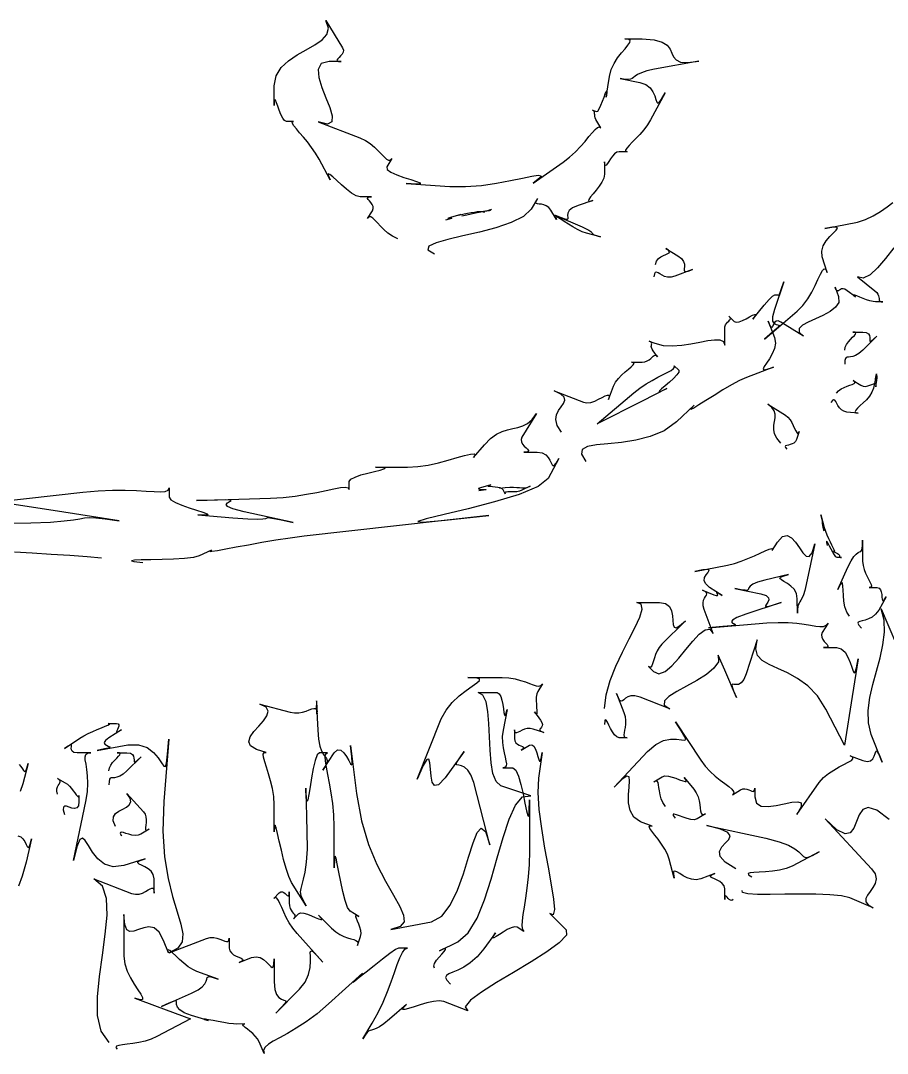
# Model space of a CAD drawing. Extents: x 20 to 243, y 20 to 241.
# Drawn here: x 123.4 to 181.1, y 20 to 88.7 of the extents above; entities that cross this region are included whole.
import ezdxf

# ---------------------------------------------------------------- set-up
doc = ezdxf.new("R2010")
doc.units = 0

msp = doc.modelspace()

# ---------------------------------------------------------------- linework, layer by layer
for points in [[(148.515, 74.206), (148.164, 74.383), (147.858, 74.594), (147.591, 74.823), (147.361, 75.053), (147.162, 75.269), (146.992, 75.454), (146.845, 75.592), (146.718, 75.667), (146.607, 75.662), (146.507, 75.562), (146.824, 76.074), (146.879, 76.225), (146.867, 76.368), (146.809, 76.501), (146.723, 76.624), (146.631, 76.732), (146.553, 76.826), (146.508, 76.902), (146.517, 76.958), (146.599, 76.994), (146.775, 77.006), (146.01, 77.006), (145.749, 77.075), (145.439, 77.255), (145.104, 77.509), (144.767, 77.798), (144.451, 78.084), (144.181, 78.329), (143.979, 78.494), (143.869, 78.542), (143.874, 78.434), (144.018, 78.131), (143.282, 79.506), (143.043, 79.91), (142.778, 80.294), (142.501, 80.652), (142.23, 80.98), (141.979, 81.272), (141.763, 81.522), (141.599, 81.726), (141.502, 81.878), (141.487, 81.973), (141.57, 82.006), (141.113, 82.006), (140.979, 82.071), (140.851, 82.243), (140.732, 82.485), (140.623, 82.761), (140.526, 83.034), (140.443, 83.267), (140.375, 83.425), (140.325, 83.47), (140.293, 83.367), (140.282, 83.079), (140.282, 84.389), (140.409, 85.054), (140.747, 85.602), (141.236, 86.057), (141.815, 86.446), (142.421, 86.791), (142.993, 87.118), (143.471, 87.45), (143.792, 87.813), (143.895, 88.23), (143.719, 88.727), (144.84, 86.912), (144.89, 86.766), (144.871, 86.627), (144.802, 86.497), (144.706, 86.378), (144.604, 86.272), (144.516, 86.181), (144.465, 86.108), (144.471, 86.052), (144.556, 86.018), (144.741, 86.006), (143.935, 86.006), (143.419, 85.865), (143.223, 85.487), (143.266, 84.938), (143.462, 84.287), (143.73, 83.6), (143.984, 82.945), (144.142, 82.389), (144.121, 81.999), (143.837, 81.842), (143.206, 81.986), (145.979, 80.931), (146.354, 80.755), (146.681, 80.541), (146.965, 80.307), (147.211, 80.07), (147.423, 79.847), (147.605, 79.657), (147.761, 79.515), (147.897, 79.44), (148.016, 79.448), (148.123, 79.558), (147.782, 79.005), (147.805, 78.821), (148.05, 78.638), (148.443, 78.46), (148.909, 78.294), (149.373, 78.146), (149.762, 78.022), (150, 77.927), (150.014, 77.868), (149.728, 77.85), (149.069, 77.88), (151.971, 77.696), (153.029, 77.686), (154.082, 77.767), (155.089, 77.909), (156.011, 78.078), (156.808, 78.245), (157.441, 78.376), (157.87, 78.44), (158.054, 78.406), (157.955, 78.242), (157.533, 77.916), (159.523, 79.308), (159.953, 79.64), (160.338, 79.992), (160.68, 80.349), (160.982, 80.693), (161.245, 81.009), (161.471, 81.28), (161.661, 81.489), (161.819, 81.621), (161.945, 81.659), (162.041, 81.587), (161.767, 82.03), (161.7, 82.156), (161.658, 82.267), (161.635, 82.366), (161.625, 82.453), (161.622, 82.528), (161.619, 82.592), (161.61, 82.647), (161.588, 82.693), (161.549, 82.731), (161.484, 82.761), (161.747, 82.671), (161.834, 82.713), (161.935, 82.868), (162.042, 83.098), (162.148, 83.366), (162.247, 83.633), (162.332, 83.861), (162.396, 84.013), (162.432, 84.05), (162.434, 83.936), (162.395, 83.631), (162.603, 85.006), (162.722, 85.467), (162.915, 85.884), (163.153, 86.256), (163.406, 86.582), (163.646, 86.86), (163.843, 87.09), (163.969, 87.27), (163.994, 87.401), (163.89, 87.48), (163.628, 87.506), (164.798, 87.506), (165.594, 87.45), (166.123, 87.301), (166.451, 87.085), (166.643, 86.831), (166.764, 86.565), (166.877, 86.316), (167.05, 86.11), (167.345, 85.975), (167.829, 85.938), (168.566, 86.027), (165.615, 85.491), (165.101, 85.378), (164.735, 85.262), (164.487, 85.149), (164.323, 85.043), (164.212, 84.95), (164.122, 84.875), (164.021, 84.824), (163.876, 84.803), (163.655, 84.816), (163.328, 84.87), (164.635, 84.618), (165.036, 84.477), (165.317, 84.258), (165.504, 83.997), (165.623, 83.728), (165.698, 83.487), (165.756, 83.308), (165.82, 83.228), (165.917, 83.281), (166.072, 83.502), (166.31, 83.926), (165.35, 82.133), (165.14, 81.789), (164.895, 81.463), (164.634, 81.158), (164.373, 80.879), (164.13, 80.631), (163.922, 80.418), (163.765, 80.244), (163.677, 80.115), (163.676, 80.034), (163.778, 80.006), (163.247, 80.006), (163.091, 79.965), (162.943, 79.857), (162.804, 79.704), (162.678, 79.531), (162.565, 79.359), (162.469, 79.212), (162.39, 79.113), (162.331, 79.084), (162.295, 79.149), (162.282, 79.331), (162.282, 78.506), (162.234, 78.248), (162.108, 77.976), (161.93, 77.704), (161.728, 77.441), (161.527, 77.201), (161.356, 76.995), (161.24, 76.835), (161.207, 76.732), (161.283, 76.7), (161.495, 76.749), (160.532, 76.436), (160.15, 76.27), (159.932, 76.094), (159.835, 75.919), (159.816, 75.758), (159.832, 75.624), (159.842, 75.529), (159.803, 75.485), (159.671, 75.505), (159.405, 75.602), (158.962, 75.788), (160.782, 75.006), (161.059, 74.879), (161.244, 74.778), (161.359, 74.698), (161.426, 74.635), (161.465, 74.584), (161.5, 74.54), (161.551, 74.499), (161.641, 74.455), (161.79, 74.403), (162.021, 74.34), (161.091, 74.576), (160.799, 74.676), (160.49, 74.822), (160.178, 74.996), (159.877, 75.18), (159.602, 75.357), (159.365, 75.509), (159.182, 75.617), (159.066, 75.664), (159.032, 75.632), (159.092, 75.504), (158.716, 76.113), (158.568, 76.296), (158.406, 76.411), (158.241, 76.476), (158.081, 76.505), (157.938, 76.517), (157.821, 76.527), (157.741, 76.551), (157.708, 76.608), (157.732, 76.712), (157.823, 76.881), (157.397, 76.192), (156.881, 75.699), (156.066, 75.287), (155.054, 74.943), (153.946, 74.652), (152.844, 74.399), (151.847, 74.17), (151.059, 73.951), (150.579, 73.726), (150.509, 73.481), (150.95, 73.201)], [(159.413, 61.348), (159.129, 61.793), (159.039, 62.175), (159.089, 62.503), (159.227, 62.787), (159.4, 63.035), (159.553, 63.258), (159.635, 63.464), (159.592, 63.665), (159.37, 63.868), (158.917, 64.083), (160.871, 63.333), (161.114, 63.291), (161.372, 63.325), (161.634, 63.411), (161.888, 63.526), (162.121, 63.647), (162.321, 63.751), (162.475, 63.813), (162.572, 63.811), (162.598, 63.721), (162.542, 63.52), (162.881, 64.402), (163.015, 64.662), (163.202, 64.908), (163.421, 65.138), (163.65, 65.348), (163.868, 65.535), (164.055, 65.696), (164.19, 65.826), (164.252, 65.924), (164.22, 65.985), (164.073, 66.006), (164.778, 66.006), (164.97, 66.027), (165.128, 66.081), (165.256, 66.157), (165.361, 66.244), (165.448, 66.329), (165.522, 66.403), (165.591, 66.453), (165.658, 66.467), (165.731, 66.434), (165.814, 66.344), (165.513, 66.756), (165.443, 66.87), (165.407, 66.968), (165.395, 67.05), (165.4, 67.119), (165.411, 67.178), (165.421, 67.229), (165.42, 67.273), (165.399, 67.314), (165.35, 67.353), (165.263, 67.394), (165.625, 67.256), (166.189, 67.115), (166.796, 67.082), (167.419, 67.126), (168.036, 67.219), (168.624, 67.33), (169.158, 67.431), (169.614, 67.492), (169.969, 67.484), (170.2, 67.377), (170.282, 67.141), (170.282, 68.173), (170.299, 68.344), (170.344, 68.478), (170.408, 68.582), (170.48, 68.663), (170.551, 68.728), (170.612, 68.783), (170.654, 68.837), (170.666, 68.896), (170.638, 68.968), (170.563, 69.059), (170.906, 68.715), (171.045, 68.661), (171.24, 68.689), (171.47, 68.773), (171.711, 68.888), (171.941, 69.011), (172.139, 69.116), (172.281, 69.178), (172.345, 69.172), (172.309, 69.074), (172.15, 68.859), (172.908, 69.799), (173.236, 70.174), (173.471, 70.385), (173.632, 70.477), (173.738, 70.491), (173.807, 70.471), (173.856, 70.458), (173.905, 70.496), (173.971, 70.628), (174.073, 70.897), (174.23, 71.344), (173.597, 69.506), (173.472, 69.023), (173.477, 68.724), (173.567, 68.564), (173.7, 68.498), (173.831, 68.48), (173.917, 68.466), (173.914, 68.41), (173.78, 68.266), (173.47, 67.989), (172.941, 67.535), (175.117, 69.397), (175.491, 69.777), (175.809, 70.207), (176.078, 70.658), (176.304, 71.101), (176.494, 71.507), (176.653, 71.847), (176.788, 72.092), (176.906, 72.212), (177.012, 72.18), (177.112, 71.965), (176.779, 73.017), (176.742, 73.396), (176.847, 73.752), (177.045, 74.076), (177.288, 74.362), (177.526, 74.603), (177.712, 74.792), (177.796, 74.922), (177.73, 74.987), (177.465, 74.978), (176.953, 74.89), (179.126, 75.325), (179.659, 75.485), (180.172, 75.729), (180.653, 76.023), (181.092, 76.334), (181.478, 76.628)], [(152.782, 75.731), (153.103, 75.807), (153.404, 75.875), (153.682, 75.935), (153.935, 75.986), (154.159, 76.032), (154.351, 76.07), (154.508, 76.103), (154.628, 76.131), (154.708, 76.155), (154.745, 76.174), (154.699, 76.115), (154.667, 76.097), (154.606, 76.08), (154.526, 76.065), (154.438, 76.051), (154.352, 76.038), (154.279, 76.027), (154.228, 76.018), (154.21, 76.012), (154.236, 76.007), (154.315, 76.006), (153.949, 76.006), (153.807, 75.996), (153.614, 75.968), (153.392, 75.929), (153.16, 75.884), (152.939, 75.84), (152.75, 75.803), (152.613, 75.777), (152.548, 75.77), (152.577, 75.787), (152.72, 75.833), (152.032, 75.622), (151.885, 75.574), (151.837, 75.55), (151.861, 75.545), (151.929, 75.552), (152.012, 75.563), (152.082, 75.573), (152.113, 75.574), (152.075, 75.56), (151.941, 75.524), (151.682, 75.46)], [(181.536, 73.617), (180.986, 72.906), (180.456, 72.278), (179.959, 71.81), (179.512, 71.582), (179.13, 71.672), (180.279, 70.756), (180.407, 70.635), (180.487, 70.52), (180.532, 70.412), (180.553, 70.314), (180.561, 70.226), (180.569, 70.151), (180.587, 70.09), (180.627, 70.044), (180.701, 70.016), (180.821, 70.006), (180.334, 70.006), (180.163, 70.027), (179.955, 70.081), (179.726, 70.157), (179.494, 70.244), (179.276, 70.329), (179.089, 70.403), (178.95, 70.453), (178.877, 70.467), (178.887, 70.434), (178.997, 70.344), (178.444, 70.756), (178.293, 70.846), (178.169, 70.879), (178.068, 70.87), (177.985, 70.837), (177.916, 70.793), (177.857, 70.757), (177.803, 70.742), (177.75, 70.766), (177.693, 70.845), (177.629, 70.993), (177.861, 70.363), (177.879, 69.979), (177.669, 69.649), (177.297, 69.363), (176.826, 69.11), (176.321, 68.881), (175.847, 68.664), (175.466, 68.452), (175.245, 68.232), (175.247, 67.995), (175.536, 67.731), (174.022, 68.667), (173.842, 68.743), (173.71, 68.732), (173.614, 68.662), (173.547, 68.558), (173.497, 68.447), (173.456, 68.356), (173.413, 68.312), (173.359, 68.34), (173.284, 68.467), (173.178, 68.72), (173.593, 67.638), (173.656, 67.269), (173.594, 66.901), (173.446, 66.548), (173.256, 66.224), (173.065, 65.943), (172.913, 65.719), (172.843, 65.566), (172.895, 65.498), (173.112, 65.528), (173.534, 65.672), (171.737, 64.989), (171.273, 64.78), (170.732, 64.488), (170.153, 64.147), (169.574, 63.789), (169.034, 63.447), (168.571, 63.154), (168.224, 62.943), (168.03, 62.847), (168.028, 62.898), (168.257, 63.129), (167.068, 62.021), (166.251, 61.438), (165.33, 61.046), (164.362, 60.802), (163.403, 60.659), (162.511, 60.572), (161.742, 60.496), (161.153, 60.385), (160.801, 60.195), (160.743, 59.88), (161.035, 59.394)], [(165.68, 72.509), (165.75, 72.73), (165.875, 72.895), (166.033, 73.016), (166.205, 73.104), (166.369, 73.17), (166.506, 73.226), (166.595, 73.282), (166.616, 73.351), (166.549, 73.442), (166.372, 73.568), (167.165, 73.079), (167.406, 72.889), (167.542, 72.7), (167.6, 72.52), (167.607, 72.357), (167.591, 72.218), (167.579, 72.111), (167.6, 72.045), (167.682, 72.026), (167.851, 72.063), (168.135, 72.163), (166.965, 71.714), (166.709, 71.652), (166.483, 71.657), (166.285, 71.711), (166.114, 71.791), (165.968, 71.878), (165.845, 71.95), (165.745, 71.987), (165.664, 71.968), (165.602, 71.872), (165.558, 71.679)], [(178.282, 66.806), (178.315, 67), (178.402, 67.184), (178.523, 67.356), (178.662, 67.514), (178.8, 67.654), (178.917, 67.774), (178.996, 67.872), (179.019, 67.945), (178.967, 67.99), (178.822, 68.006), (179.482, 68.006), (179.71, 67.973), (179.848, 67.889), (179.919, 67.772), (179.945, 67.643), (179.949, 67.523), (179.952, 67.43), (179.979, 67.385), (180.05, 67.409), (180.188, 67.52), (180.415, 67.739), (179.482, 66.806), (179.222, 66.578), (178.999, 66.44), (178.811, 66.369), (178.656, 66.343), (178.532, 66.339), (178.436, 66.336), (178.365, 66.31), (178.317, 66.239), (178.29, 66.1), (178.282, 65.873)], [(164.223, 63.954), (164.633, 64.271), (165.048, 64.547), (165.455, 64.786), (165.84, 64.993), (166.188, 65.17), (166.487, 65.323), (166.724, 65.455), (166.883, 65.569), (166.951, 65.671), (166.916, 65.763), (167.223, 65.466), (167.231, 65.337), (167.101, 65.145), (166.876, 64.914), (166.602, 64.668), (166.324, 64.432), (166.086, 64.23), (165.933, 64.086), (165.91, 64.024), (166.062, 64.069), (166.432, 64.245), (164.782, 63.414), (161.782, 61.901), (161.782, 61.901), (164.223, 63.954)], [(177.733, 63.926), (177.869, 64.09), (178.042, 64.22), (178.235, 64.321), (178.433, 64.4), (178.62, 64.464), (178.78, 64.519), (178.897, 64.572), (178.957, 64.628), (178.943, 64.696), (178.839, 64.78), (179.351, 64.463), (179.506, 64.399), (179.66, 64.387), (179.808, 64.413), (179.948, 64.46), (180.073, 64.514), (180.181, 64.56), (180.267, 64.583), (180.327, 64.568), (180.355, 64.5), (180.35, 64.365), (180.432, 64.947), (180.445, 65.071), (180.439, 65.108), (180.42, 65.083), (180.394, 65.021), (180.365, 64.946), (180.341, 64.882), (180.327, 64.854), (180.329, 64.885), (180.352, 65.001), (180.402, 65.225), (180.182, 64.27), (180.08, 63.993), (179.92, 63.736), (179.723, 63.502), (179.513, 63.29), (179.309, 63.104), (179.135, 62.944), (179.012, 62.811), (178.962, 62.708), (179.006, 62.636), (179.166, 62.597), (178.414, 62.674), (178.211, 62.727), (178.051, 62.829), (177.924, 62.962), (177.825, 63.109), (177.744, 63.252), (177.674, 63.375), (177.608, 63.46), (177.538, 63.49), (177.456, 63.447), (177.355, 63.314)], [(121.782, 56.706), (127.532, 57.356), (127.532, 57.356), (128.568, 57.446), (129.513, 57.481), (130.362, 57.477), (131.111, 57.449), (131.757, 57.412), (132.295, 57.382), (132.72, 57.373), (133.03, 57.402), (133.218, 57.483), (133.282, 57.632), (133.282, 57.006), (133.399, 56.835), (133.705, 56.655), (134.137, 56.475), (134.628, 56.303), (135.115, 56.145), (135.531, 56.01), (135.812, 55.905), (135.893, 55.837), (135.709, 55.815), (135.195, 55.845), (137.532, 55.648), (138.523, 55.577), (139.164, 55.554), (139.537, 55.565), (139.724, 55.594), (139.809, 55.628), (139.872, 55.651), (139.996, 55.648), (140.263, 55.605), (140.757, 55.506), (141.558, 55.337), (138.282, 56.033), (137.529, 56.227), (137.165, 56.393), (137.081, 56.532), (137.166, 56.643), (137.312, 56.728), (137.409, 56.787), (137.346, 56.822), (137.016, 56.833), (136.308, 56.821), (135.112, 56.786), (140.032, 56.938), (140.881, 56.991), (141.687, 57.084), (142.439, 57.204), (143.127, 57.336), (143.74, 57.464), (144.266, 57.573), (144.694, 57.649), (145.013, 57.677), (145.213, 57.642), (145.282, 57.529), (145.282, 58.053), (145.388, 58.207), (145.668, 58.354), (146.062, 58.49), (146.51, 58.615), (146.954, 58.726), (147.334, 58.822), (147.591, 58.899), (147.664, 58.957), (147.496, 58.994), (147.027, 59.006), (149.16, 59.006), (149.843, 59.047), (150.542, 59.155), (151.229, 59.307), (151.879, 59.479), (152.467, 59.648), (152.966, 59.792), (153.351, 59.887), (153.597, 59.909), (153.678, 59.836), (153.567, 59.645), (154.282, 60.506), (154.688, 60.926), (155.08, 61.209), (155.457, 61.39), (155.821, 61.501), (156.172, 61.577), (156.511, 61.651), (156.838, 61.755), (157.155, 61.924), (157.462, 62.19), (157.76, 62.588), (156.782, 61.006), (156.727, 60.844), (156.751, 60.691), (156.829, 60.548), (156.938, 60.416), (157.054, 60.3), (157.153, 60.2), (157.211, 60.118), (157.205, 60.057), (157.11, 60.019), (156.903, 60.006), (157.806, 60.006), (158.13, 59.958), (158.366, 59.835), (158.532, 59.664), (158.645, 59.475), (158.724, 59.297), (158.787, 59.159), (158.851, 59.089), (158.934, 59.117), (159.054, 59.272), (159.228, 59.583), (158.535, 58.256), (157.873, 57.728), (156.596, 57.201), (154.957, 56.698), (153.21, 56.242), (151.607, 55.857), (150.399, 55.565), (149.841, 55.39), (150.184, 55.356), (151.68, 55.485), (154.584, 55.8), (142.282, 54.412), (141.352, 54.293), (140.399, 54.148), (139.458, 53.989), (138.564, 53.828), (137.751, 53.676), (137.053, 53.546), (136.505, 53.45), (136.142, 53.399), (135.998, 53.406), (136.107, 53.481), (135.282, 53.101), (134.902, 53.004), (134.311, 52.938), (133.588, 52.894), (132.814, 52.867), (132.066, 52.849), (131.426, 52.834), (130.973, 52.814), (130.787, 52.782), (130.947, 52.732), (131.532, 52.656)], [(174.011, 60.61), (173.747, 60.935), (173.605, 61.24), (173.555, 61.527), (173.565, 61.797), (173.604, 62.054), (173.642, 62.299), (173.646, 62.535), (173.585, 62.763), (173.43, 62.987), (173.147, 63.208), (174.335, 62.473), (174.496, 62.342), (174.634, 62.172), (174.753, 61.98), (174.853, 61.782), (174.939, 61.595), (175.013, 61.435), (175.077, 61.318), (175.135, 61.26), (175.189, 61.277), (175.242, 61.386), (175.064, 60.852), (174.992, 60.715), (174.889, 60.619), (174.769, 60.553), (174.642, 60.511), (174.521, 60.481), (174.417, 60.455), (174.343, 60.424), (174.309, 60.379), (174.328, 60.31), (174.412, 60.209)], [(155.282, 57.616), (155.659, 57.658), (155.97, 57.675), (156.227, 57.676), (156.439, 57.665), (156.616, 57.65), (156.769, 57.638), (156.907, 57.634), (157.04, 57.645), (157.178, 57.679), (157.332, 57.74), (156.782, 57.48), (156.614, 57.417), (156.442, 57.38), (156.273, 57.363), (156.113, 57.359), (155.968, 57.361), (155.843, 57.362), (155.745, 57.357), (155.68, 57.338), (155.652, 57.298), (155.67, 57.231), (155.532, 57.506), (155.457, 57.577), (155.329, 57.627), (155.166, 57.662), (154.989, 57.686), (154.816, 57.702), (154.669, 57.717), (154.566, 57.733), (154.527, 57.757), (154.572, 57.792), (154.72, 57.842), (154.032, 57.642), (153.899, 57.593), (153.887, 57.561), (153.962, 57.543), (154.087, 57.535), (154.227, 57.531), (154.347, 57.528), (154.41, 57.52), (154.382, 57.504), (154.226, 57.476), (153.907, 57.43)], [(122.282, 55.275), (124.082, 55.301), (125.389, 55.356), (126.302, 55.429), (126.919, 55.507), (127.34, 55.579), (127.663, 55.633), (127.987, 55.657), (128.41, 55.64), (129.032, 55.57), (129.951, 55.436), (126.282, 56.006), (121.782, 56.706)], [(176.898, 54.756), (176.847, 54.998), (176.817, 55.158), (176.802, 55.257), (176.797, 55.313), (176.798, 55.345), (176.798, 55.373), (176.793, 55.417), (176.777, 55.495), (176.745, 55.626), (176.692, 55.831), (176.91, 55.006), (176.988, 54.757), (177.084, 54.508), (177.19, 54.268), (177.299, 54.042), (177.401, 53.839), (177.488, 53.664), (177.553, 53.525), (177.586, 53.429), (177.58, 53.383), (177.526, 53.394), (177.794, 53.256), (177.86, 53.216), (177.898, 53.177), (177.917, 53.141), (177.924, 53.109), (177.923, 53.079), (177.923, 53.054), (177.93, 53.034), (177.95, 53.019), (177.99, 53.009), (178.057, 53.006), (177.782, 53.006), (177.691, 53.054), (177.586, 53.18), (177.476, 53.358), (177.366, 53.56), (177.263, 53.761), (177.176, 53.932), (177.109, 54.048), (177.072, 54.081), (177.069, 54.005), (177.109, 53.794)], [(162.282, 42.959), (162.383, 43.868), (162.651, 44.816), (163.032, 45.773), (163.473, 46.705), (163.922, 47.581), (164.326, 48.369), (164.63, 49.037), (164.783, 49.554), (164.731, 49.888), (164.422, 50.006), (165.943, 50.006), (166.351, 49.93), (166.607, 49.729), (166.749, 49.447), (166.813, 49.127), (166.838, 48.81), (166.859, 48.541), (166.916, 48.362), (167.044, 48.315), (167.282, 48.444), (167.667, 48.791), (166.099, 47.223), (165.925, 47.014), (165.789, 46.786), (165.684, 46.552), (165.602, 46.324), (165.537, 46.113), (165.481, 45.932), (165.426, 45.794), (165.367, 45.709), (165.294, 45.692), (165.201, 45.753), (165.551, 45.404), (165.901, 45.263), (166.309, 45.417), (166.756, 45.789), (167.226, 46.301), (167.701, 46.875), (168.162, 47.433), (168.593, 47.896), (168.974, 48.187), (169.29, 48.229), (169.521, 47.942), (168.911, 49.532), (168.844, 49.78), (168.839, 49.985), (168.878, 50.153), (168.942, 50.29), (169.013, 50.403), (169.072, 50.498), (169.1, 50.581), (169.079, 50.658), (168.99, 50.735), (168.815, 50.819), (169.563, 50.521), (169.719, 50.47), (169.798, 50.465), (169.821, 50.494), (169.807, 50.543), (169.777, 50.597), (169.752, 50.644), (169.752, 50.668), (169.798, 50.657), (169.909, 50.597), (170.107, 50.473), (169.282, 51.006), (169.02, 51.237), (168.924, 51.457), (168.948, 51.66), (169.04, 51.84), (169.153, 51.989), (169.237, 52.103), (169.244, 52.175), (169.123, 52.199), (168.826, 52.168), (168.305, 52.075), (170.473, 52.491), (170.925, 52.602), (171.384, 52.754), (171.833, 52.931), (172.259, 53.117), (172.644, 53.293), (172.975, 53.444), (173.236, 53.553), (173.412, 53.604), (173.487, 53.58), (173.447, 53.463), (173.792, 54.022), (174.128, 54.401), (174.44, 54.47), (174.731, 54.312), (175.003, 54.011), (175.255, 53.652), (175.49, 53.319), (175.71, 53.095), (175.915, 53.064), (176.108, 53.31), (176.288, 53.918), (175.703, 51.197), (175.609, 50.81), (175.52, 50.523), (175.437, 50.315), (175.36, 50.165), (175.292, 50.051), (175.234, 49.953), (175.186, 49.849), (175.151, 49.719), (175.129, 49.541), (175.122, 49.294), (175.12, 50.256), (175.06, 50.604), (174.905, 50.881), (174.692, 51.1), (174.456, 51.27), (174.232, 51.403), (174.056, 51.508), (173.963, 51.597), (173.989, 51.68), (174.17, 51.767), (174.541, 51.869), (172.949, 51.491), (172.46, 51.352), (172.15, 51.219), (171.976, 51.097), (171.895, 50.991), (171.863, 50.905), (171.839, 50.844), (171.778, 50.812), (171.639, 50.815), (171.378, 50.856), (170.951, 50.941), (172.694, 50.582), (173.043, 50.467), (173.201, 50.325), (173.222, 50.171), (173.159, 50.019), (173.066, 49.884), (172.998, 49.783), (173.007, 49.728), (173.149, 49.737), (173.476, 49.824), (174.043, 50.003), (171.694, 49.233), (171.093, 49.008), (170.803, 48.839), (170.736, 48.718), (170.806, 48.633), (170.926, 48.575), (171.008, 48.532), (170.965, 48.495), (170.71, 48.454), (170.156, 48.397), (169.215, 48.315), (173.091, 48.642), (173.851, 48.68), (174.516, 48.669), (175.09, 48.622), (175.582, 48.557), (175.998, 48.488), (176.345, 48.431), (176.628, 48.402), (176.856, 48.415), (177.034, 48.487), (177.17, 48.633), (176.782, 48.006), (176.725, 47.844), (176.743, 47.691), (176.812, 47.548), (176.912, 47.416), (177.018, 47.3), (177.109, 47.2), (177.161, 47.118), (177.154, 47.057), (177.062, 47.019), (176.866, 47.006), (177.723, 47.006), (178.044, 46.918), (178.295, 46.688), (178.488, 46.371), (178.633, 46.022), (178.744, 45.693), (178.83, 45.439), (178.904, 45.315), (178.976, 45.373), (179.059, 45.667), (179.163, 46.253), (178.767, 43.756), (178.253, 40.506), (178.253, 40.506), (177.017, 42.913), (177.017, 42.913), (176.453, 43.792), (175.813, 44.457), (175.136, 44.952), (174.457, 45.323), (173.814, 45.616), (173.245, 45.877), (172.787, 46.151), (172.477, 46.484), (172.353, 46.922), (172.451, 47.509), (171.712, 45.25), (171.547, 44.871), (171.371, 44.654), (171.196, 44.558), (171.035, 44.54), (170.9, 44.558), (170.805, 44.568), (170.761, 44.529), (170.78, 44.398), (170.877, 44.133), (171.062, 43.691), (170.282, 45.506), (169.852, 46.497), (169.852, 46.497), (169.863, 46.055), (169.57, 45.627), (169.061, 45.214), (168.421, 44.818), (167.736, 44.442), (167.092, 44.088), (166.573, 43.758), (166.267, 43.454), (166.259, 43.178), (166.634, 42.934), (164.648, 43.696), (164.299, 43.791), (164.03, 43.793), (163.826, 43.732), (163.674, 43.637), (163.56, 43.536), (163.471, 43.458), (163.393, 43.433), (163.311, 43.488), (163.214, 43.654), (163.086, 43.959), (163.577, 42.68), (163.654, 42.409), (163.683, 42.152), (163.677, 41.912), (163.649, 41.693), (163.613, 41.498), (163.582, 41.33), (163.571, 41.194), (163.591, 41.092), (163.658, 41.028), (163.783, 41.006), (163.251, 41.006), (163.094, 41.06), (162.945, 41.201), (162.807, 41.399), (162.68, 41.625), (162.567, 41.848), (162.47, 42.04), (162.391, 42.169), (162.332, 42.206), (162.295, 42.121), (162.282, 41.885)], [(178.596, 49.092), (178.41, 49.364), (178.291, 49.707), (178.222, 50.087), (178.189, 50.468), (178.173, 50.818), (178.161, 51.1), (178.134, 51.282), (178.077, 51.328), (177.974, 51.204), (177.809, 50.876), (178.482, 52.349), (178.7, 52.778), (178.885, 53.061), (179.04, 53.231), (179.167, 53.322), (179.269, 53.37), (179.346, 53.407), (179.403, 53.47), (179.44, 53.591), (179.461, 53.805), (179.467, 54.148), (179.468, 52.756), (179.495, 52.473), (179.564, 52.204), (179.661, 51.954), (179.772, 51.724), (179.881, 51.52), (179.975, 51.345), (180.038, 51.202), (180.057, 51.096), (180.015, 51.029), (179.9, 51.006), (180.425, 51.006), (180.565, 50.965), (180.655, 50.856), (180.709, 50.704), (180.738, 50.532), (180.753, 50.363), (180.766, 50.22), (180.788, 50.127), (180.832, 50.106), (180.909, 50.183), (181.03, 50.379), (180.538, 49.499), (180.336, 49.221), (180.107, 49.03), (179.87, 48.907), (179.641, 48.832), (179.437, 48.785), (179.276, 48.748), (179.174, 48.699), (179.148, 48.62), (179.216, 48.492), (179.395, 48.293)], [(128.782, 52.958), (127.83, 53.047), (126.683, 53.131), (125.433, 53.209), (124.171, 53.281), (122.987, 53.345)], [(170.847, 30.238), (170.756, 30.181), (170.669, 30.186), (170.588, 30.235), (170.514, 30.308), (170.448, 30.388), (170.391, 30.456), (170.345, 30.494), (170.311, 30.484), (170.289, 30.407), (170.282, 30.246), (170.282, 30.946), (170.238, 31.149), (170.124, 31.308), (169.964, 31.432), (169.782, 31.529), (169.604, 31.606), (169.454, 31.671), (169.357, 31.732), (169.338, 31.798), (169.422, 31.875), (169.633, 31.971), (168.69, 31.609), (168.376, 31.547), (168.07, 31.581), (167.781, 31.682), (167.518, 31.819), (167.288, 31.96), (167.099, 32.074), (166.96, 32.132), (166.879, 32.102), (166.865, 31.953), (166.925, 31.655), (166.591, 32.933), (166.471, 33.26), (166.292, 33.596), (166.077, 33.928), (165.849, 34.244), (165.629, 34.531), (165.441, 34.778), (165.307, 34.971), (165.25, 35.099), (165.291, 35.149), (165.454, 35.11), (164.684, 35.406), (164.229, 35.712), (163.979, 36.155), (163.879, 36.676), (163.877, 37.218), (163.919, 37.723), (163.951, 38.136), (163.921, 38.397), (163.776, 38.451), (163.461, 38.24), (162.925, 37.706), (165.142, 40.086), (165.69, 40.556), (166.209, 40.811), (166.679, 40.908), (167.083, 40.907), (167.399, 40.865), (167.61, 40.84), (167.695, 40.89), (167.636, 41.074), (167.414, 41.449), (167.008, 42.073), (168.686, 39.512), (168.984, 39.113), (169.312, 38.761), (169.65, 38.453), (169.982, 38.184), (170.288, 37.952), (170.55, 37.753), (170.75, 37.582), (170.871, 37.437), (170.894, 37.314), (170.8, 37.208), (171.326, 37.533), (171.481, 37.6), (171.627, 37.614), (171.764, 37.591), (171.89, 37.546), (172.001, 37.494), (172.097, 37.449), (172.175, 37.427), (172.233, 37.443), (172.269, 37.512), (172.282, 37.648), (172.282, 37.065), (172.401, 36.653), (172.718, 36.458), (173.171, 36.423), (173.701, 36.491), (174.247, 36.606), (174.748, 36.711), (175.143, 36.749), (175.373, 36.664), (175.376, 36.398), (175.092, 35.896), (176.585, 38.028), (176.86, 38.348), (177.187, 38.623), (177.541, 38.857), (177.896, 39.057), (178.227, 39.227), (178.509, 39.372), (178.716, 39.497), (178.824, 39.608), (178.807, 39.709), (178.64, 39.806), (179.475, 39.486), (179.778, 39.422), (179.992, 39.477), (180.137, 39.61), (180.231, 39.781), (180.292, 39.951), (180.34, 40.079), (180.393, 40.126), (180.469, 40.052), (180.587, 39.817), (180.767, 39.381), (180.046, 41.213), (179.852, 41.993), (179.833, 42.818), (179.945, 43.676), (180.143, 44.555), (180.385, 45.443), (180.625, 46.327), (180.82, 47.194), (180.926, 48.033), (180.899, 48.83), (180.695, 49.575), (181.719, 47.197)], [(129.303, 20.713), (128.767, 21.472), (128.528, 22.512), (128.511, 23.755), (128.641, 25.124), (128.841, 26.54), (129.037, 27.926), (129.152, 29.204), (129.113, 30.296), (128.843, 31.124), (128.266, 31.61), (130.782, 30.644), (131.051, 30.583), (131.296, 30.599), (131.517, 30.668), (131.713, 30.767), (131.882, 30.871), (132.023, 30.958), (132.134, 31.002), (132.216, 30.982), (132.265, 30.872), (132.282, 30.65), (132.282, 31.605), (132.227, 31.893), (132.085, 32.117), (131.888, 32.288), (131.668, 32.418), (131.458, 32.517), (131.29, 32.597), (131.197, 32.669), (131.211, 32.745), (131.364, 32.836), (131.69, 32.953), (130.282, 32.506), (129.564, 32.416), (128.991, 32.593), (128.54, 32.946), (128.19, 33.386), (127.917, 33.824), (127.698, 34.169), (127.513, 34.331), (127.338, 34.222), (127.15, 33.751), (126.928, 32.829), (127.751, 36.756), (127.854, 37.409), (127.884, 37.983), (127.863, 38.479), (127.813, 38.9), (127.754, 39.249), (127.707, 39.529), (127.694, 39.742), (127.736, 39.89), (127.853, 39.978), (128.068, 40.006), (127.166, 40.006), (126.951, 40.032), (126.83, 40.101), (126.779, 40.197), (126.773, 40.303), (126.787, 40.404), (126.798, 40.485), (126.781, 40.529), (126.711, 40.521), (126.564, 40.445), (126.315, 40.285), (127.341, 40.974), (127.601, 41.131), (127.895, 41.281), (128.203, 41.422), (128.507, 41.55), (128.79, 41.665), (129.032, 41.764), (129.216, 41.844), (129.323, 41.903), (129.334, 41.939), (129.232, 41.95), (129.782, 41.959), (129.903, 41.935), (129.948, 41.868), (129.939, 41.772), (129.896, 41.662), (129.841, 41.553), (129.795, 41.459), (129.777, 41.396), (129.809, 41.379), (129.912, 41.422), (130.107, 41.539), (129.282, 41.006), (129.046, 40.819), (128.971, 40.679), (129.01, 40.577), (129.115, 40.504), (129.239, 40.451), (129.336, 40.409), (129.358, 40.369), (129.258, 40.32), (128.99, 40.255), (128.506, 40.164), (130.532, 40.521), (131.252, 40.535), (131.815, 40.345), (132.244, 40.029), (132.558, 39.666), (132.781, 39.335), (132.934, 39.114), (133.038, 39.082), (133.115, 39.318), (133.186, 39.9), (133.274, 40.906), (132.93, 36.756), (132.865, 34.779), (132.982, 33.082), (133.22, 31.639), (133.521, 30.428), (133.823, 29.425), (134.069, 28.605), (134.197, 27.945), (134.148, 27.421), (133.862, 27.008), (133.28, 26.684), (135.782, 27.644), (136.025, 27.704), (136.255, 27.705), (136.47, 27.664), (136.667, 27.599), (136.842, 27.528), (136.992, 27.466), (137.114, 27.433), (137.205, 27.445), (137.262, 27.52), (137.282, 27.674), (137.282, 27.006), (137.323, 26.825), (137.431, 26.681), (137.584, 26.565), (137.757, 26.472), (137.929, 26.397), (138.076, 26.331), (138.175, 26.271), (138.203, 26.208), (138.138, 26.137), (137.956, 26.051), (138.782, 26.368), (139.079, 26.422), (139.342, 26.368), (139.57, 26.24), (139.764, 26.074), (139.926, 25.906), (140.057, 25.773), (140.157, 25.708), (140.227, 25.749), (140.268, 25.931), (140.282, 26.29), (140.282, 24.76), (140.328, 24.248), (140.444, 23.91), (140.603, 23.708), (140.774, 23.6), (140.926, 23.546), (141.032, 23.507), (141.061, 23.441), (140.982, 23.309), (140.768, 23.069), (140.388, 22.683), (141.965, 24.261), (142.346, 24.746), (142.568, 25.238), (142.673, 25.708), (142.701, 26.13), (142.693, 26.474), (142.689, 26.713), (142.73, 26.821), (142.858, 26.768), (143.111, 26.528), (143.533, 26.072), (141.805, 27.981), (141.525, 28.329), (141.289, 28.689), (141.092, 29.048), (140.927, 29.391), (140.787, 29.705), (140.667, 29.973), (140.561, 30.183), (140.461, 30.32), (140.362, 30.369), (140.258, 30.316), (140.622, 30.679), (140.728, 30.749), (140.83, 30.754), (140.924, 30.714), (141.011, 30.646), (141.088, 30.57), (141.154, 30.506), (141.208, 30.472), (141.248, 30.486), (141.273, 30.569), (141.282, 30.739), (141.282, 30.006), (141.299, 29.808), (141.344, 29.647), (141.407, 29.519), (141.478, 29.416), (141.549, 29.331), (141.61, 29.258), (141.651, 29.191), (141.662, 29.121), (141.636, 29.044), (141.561, 28.951), (141.901, 29.292), (142.045, 29.348), (142.254, 29.329), (142.504, 29.257), (142.769, 29.154), (143.022, 29.045), (143.24, 28.951), (143.395, 28.897), (143.463, 28.904), (143.418, 28.997), (143.234, 29.197), (144.106, 28.325), (144.386, 28.084), (144.662, 27.907), (144.927, 27.782), (145.174, 27.694), (145.395, 27.629), (145.583, 27.574), (145.728, 27.514), (145.824, 27.436), (145.863, 27.327), (145.837, 27.172), (146.04, 27.78), (146.067, 27.967), (146.045, 28.174), (145.988, 28.389), (145.912, 28.601), (145.832, 28.797), (145.763, 28.965), (145.722, 29.093), (145.723, 29.169), (145.782, 29.181), (145.914, 29.116), (145.335, 29.473), (145.165, 29.714), (145.003, 30.171), (144.852, 30.766), (144.714, 31.422), (144.591, 32.064), (144.486, 32.613), (144.4, 32.993), (144.336, 33.127), (144.296, 32.937), (144.282, 32.348), (144.282, 35.065), (144.255, 35.864), (144.184, 36.622), (144.085, 37.331), (143.971, 37.978), (143.859, 38.555), (143.763, 39.049), (143.698, 39.452), (143.679, 39.753), (143.722, 39.941), (143.841, 40.006), (143.301, 40.006), (143.147, 39.862), (143.007, 39.483), (142.881, 38.95), (142.769, 38.343), (142.672, 37.742), (142.588, 37.228), (142.517, 36.88), (142.46, 36.78), (142.417, 37.008), (142.386, 37.644), (142.467, 34.756), (142.469, 33.599), (142.415, 32.715), (142.326, 32.059), (142.222, 31.581), (142.124, 31.235), (142.051, 30.973), (142.023, 30.748), (142.061, 30.513), (142.186, 30.22), (142.417, 29.821), (141.447, 31.379), (141.259, 31.772), (141.08, 32.297), (140.913, 32.9), (140.76, 33.526), (140.624, 34.122), (140.508, 34.632), (140.413, 35.002), (140.342, 35.179), (140.297, 35.107), (140.282, 34.733), (140.282, 36.545), (140.25, 37.088), (140.165, 37.623), (140.045, 38.135), (139.909, 38.612), (139.774, 39.041), (139.659, 39.409), (139.581, 39.704), (139.559, 39.912), (139.61, 40.02), (139.752, 40.016), (139.105, 40.232), (138.699, 40.457), (138.585, 40.738), (138.687, 41.061), (138.934, 41.411), (139.252, 41.772), (139.566, 42.13), (139.803, 42.469), (139.891, 42.776), (139.755, 43.034), (139.322, 43.229), (141.342, 42.701), (141.637, 42.654), (141.914, 42.663), (142.171, 42.71), (142.404, 42.78), (142.611, 42.855), (142.788, 42.918), (142.933, 42.955), (143.044, 42.947), (143.116, 42.88), (143.148, 42.735), (143.113, 43.363), (143.107, 43.466), (143.107, 43.425), (143.111, 43.284), (143.118, 43.087), (143.125, 42.877), (143.132, 42.697), (143.135, 42.592), (143.134, 42.604), (143.126, 42.778), (143.109, 43.156), (143.181, 41.506), (143.236, 40.898), (143.329, 40.448), (143.444, 40.125), (143.565, 39.899), (143.676, 39.739), (143.762, 39.613), (143.806, 39.492), (143.793, 39.344), (143.706, 39.138), (143.531, 38.844), (144.282, 40.006), (144.502, 40.21), (144.715, 40.187), (144.916, 40.009), (145.097, 39.749), (145.251, 39.479), (145.371, 39.269), (145.451, 39.194), (145.483, 39.323), (145.46, 39.73), (145.376, 40.486), (145.767, 37.303), (146.098, 35.481), (146.571, 33.91), (147.124, 32.572), (147.695, 31.449), (148.223, 30.524), (148.646, 29.778), (148.903, 29.195), (148.931, 28.756), (148.669, 28.443), (148.055, 28.24), (150.756, 28.756), (151.439, 29.127), (152.01, 29.869), (152.487, 30.854), (152.888, 31.957), (153.228, 33.048), (153.527, 34.001), (153.801, 34.688), (154.068, 34.983), (154.345, 34.756), (154.65, 33.882), (153.569, 38.018), (153.386, 38.53), (153.173, 38.857), (152.953, 39.044), (152.746, 39.134), (152.572, 39.171), (152.454, 39.199), (152.41, 39.262), (152.464, 39.402), (152.635, 39.665), (152.945, 40.093), (151.659, 38.341), (151.233, 37.877), (150.96, 37.816), (150.804, 38.045), (150.727, 38.45), (150.69, 38.918), (150.656, 39.335), (150.588, 39.589), (150.447, 39.566), (150.197, 39.153), (149.8, 38.236), (151.412, 42.256), (151.731, 42.85), (152.142, 43.359), (152.601, 43.788), (153.059, 44.143), (153.47, 44.429), (153.788, 44.651), (153.965, 44.814), (153.954, 44.924), (153.708, 44.986), (153.182, 45.006), (155.458, 45.006), (155.918, 44.981), (156.329, 44.915), (156.693, 44.822), (157.013, 44.716), (157.292, 44.612), (157.531, 44.522), (157.734, 44.462), (157.902, 44.444), (158.039, 44.484), (158.146, 44.594), (157.835, 44.091), (157.764, 43.916), (157.732, 43.703), (157.728, 43.47), (157.741, 43.233), (157.762, 43.012), (157.779, 42.821), (157.783, 42.68), (157.763, 42.605), (157.709, 42.614), (157.61, 42.724), (158.026, 42.17), (158.117, 42.015), (158.145, 41.888), (158.128, 41.786), (158.083, 41.702), (158.029, 41.634), (157.983, 41.575), (157.963, 41.521), (157.988, 41.469), (158.075, 41.412), (158.242, 41.346), (157.532, 41.585), (157.33, 41.624), (157.138, 41.612), (156.959, 41.565), (156.795, 41.498), (156.649, 41.426), (156.524, 41.364), (156.422, 41.328), (156.346, 41.334), (156.298, 41.396), (156.282, 41.53), (156.282, 40.947), (156.31, 40.793), (156.382, 40.675), (156.483, 40.586), (156.599, 40.518), (156.713, 40.466), (156.811, 40.42), (156.877, 40.375), (156.896, 40.322), (156.853, 40.255), (156.732, 40.166), (157.282, 40.506), (157.447, 40.538), (157.58, 40.436), (157.686, 40.244), (157.771, 40.006), (157.841, 39.764), (157.899, 39.563), (157.951, 39.444), (158.003, 39.452), (158.059, 39.629), (158.125, 40.02), (157.884, 38.315), (157.84, 37.368), (157.917, 36.223), (158.081, 34.958), (158.295, 33.651), (158.524, 32.38), (158.731, 31.224), (158.882, 30.262), (158.941, 29.571), (158.872, 29.229), (158.639, 29.315), (159.727, 28.227), (159.739, 27.855), (159.27, 27.349), (158.445, 26.745), (157.388, 26.08), (156.225, 25.391), (155.081, 24.712), (154.081, 24.08), (153.348, 23.531), (153.01, 23.102), (153.189, 22.828), (151.589, 23.442), (151.28, 23.49), (150.891, 23.455), (150.458, 23.361), (150.015, 23.235), (149.596, 23.103), (149.238, 22.989), (148.974, 22.921), (148.84, 22.924), (148.87, 23.024), (149.099, 23.245), (147.963, 22.273), (147.581, 21.966), (147.287, 21.765), (147.064, 21.645), (146.897, 21.581), (146.77, 21.548), (146.666, 21.521), (146.571, 21.474), (146.468, 21.382), (146.342, 21.22), (146.176, 20.963), (146.812, 22.006), (147.205, 22.709), (147.541, 23.416), (147.83, 24.108), (148.077, 24.767), (148.293, 25.375), (148.484, 25.914), (148.659, 26.364), (148.825, 26.709), (148.991, 26.929), (149.164, 27.006), (148.565, 27.006), (148.364, 26.904), (147.984, 26.635), (147.489, 26.258), (146.941, 25.827), (146.407, 25.401), (145.949, 25.037), (145.633, 24.791), (145.522, 24.72), (145.679, 24.881), (146.171, 25.332), (143.906, 23.285), (143.136, 22.636), (142.416, 22.104), (141.755, 21.672), (141.162, 21.323), (140.647, 21.04), (140.222, 20.805), (139.895, 20.601), (139.677, 20.41), (139.577, 20.216), (139.606, 20), (139.284, 20.774), (139.176, 20.968), (139.026, 21.151), (138.853, 21.321), (138.671, 21.474), (138.498, 21.611), (138.35, 21.728), (138.243, 21.824), (138.193, 21.897), (138.218, 21.945), (138.332, 21.966), (137.782, 21.944), (137.566, 21.954), (137.268, 21.992), (136.921, 22.048), (136.559, 22.113), (136.213, 22.178), (135.917, 22.234), (135.703, 22.271), (135.604, 22.28), (135.653, 22.252), (135.882, 22.178), (134.782, 22.513), (134.294, 22.702), (133.998, 22.894), (133.846, 23.078), (133.79, 23.242), (133.782, 23.373), (133.774, 23.46), (133.718, 23.49), (133.566, 23.452), (133.27, 23.334), (132.782, 23.123), (134.782, 23.994), (135.215, 24.218), (135.497, 24.43), (135.662, 24.625), (135.748, 24.796), (135.789, 24.936), (135.821, 25.039), (135.878, 25.098), (135.998, 25.105), (136.215, 25.055), (136.564, 24.941), (135.139, 25.436), (134.858, 25.569), (134.564, 25.765), (134.27, 25.999), (133.988, 26.247), (133.73, 26.485), (133.51, 26.689), (133.337, 26.835), (133.227, 26.898), (133.189, 26.855), (133.237, 26.681), (132.92, 27.506), (132.623, 28.064), (132.292, 28.343), (131.944, 28.417), (131.593, 28.357), (131.256, 28.236), (130.945, 28.126), (130.678, 28.099), (130.468, 28.226), (130.331, 28.582), (130.282, 29.237), (130.282, 26.474), (130.343, 25.967), (130.5, 25.477), (130.72, 25.015), (130.966, 24.595), (131.203, 24.23), (131.395, 23.932), (131.507, 23.714), (131.504, 23.59), (131.35, 23.572), (131.009, 23.673), (132.495, 23.123), (134.708, 22.304), (134.708, 22.304), (132.48, 21.112), (132.48, 21.112), (132.094, 20.941), (131.683, 20.815), (131.268, 20.725), (130.866, 20.66), (130.497, 20.612), (130.181, 20.57), (129.937, 20.526), (129.783, 20.468), (129.739, 20.388), (129.825, 20.277)], [(150.955, 25.667), (150.909, 25.804), (150.967, 25.985), (151.097, 26.192), (151.267, 26.406), (151.443, 26.61), (151.594, 26.784), (151.687, 26.911), (151.689, 26.972), (151.568, 26.95), (151.291, 26.825), (152.509, 27.432), (153.204, 28.027), (153.792, 28.988), (154.295, 30.209), (154.737, 31.584), (155.14, 33.007), (155.527, 34.373), (155.921, 35.575), (156.344, 36.508), (156.82, 37.066), (157.371, 37.143), (155.384, 37.806), (155.063, 38.084), (154.854, 38.615), (154.729, 39.334), (154.661, 40.174), (154.621, 41.067), (154.582, 41.947), (154.515, 42.748), (154.393, 43.402), (154.188, 43.844), (153.871, 44.006), (155.143, 44.006), (155.27, 43.937), (155.367, 43.757), (155.442, 43.503), (155.5, 43.214), (155.546, 42.928), (155.585, 42.683), (155.624, 42.518), (155.667, 42.47), (155.72, 42.578), (155.79, 42.881), (155.527, 41.506), (155.476, 41.081), (155.481, 40.686), (155.524, 40.322), (155.589, 39.996), (155.66, 39.709), (155.72, 39.466), (155.751, 39.27), (155.739, 39.126), (155.665, 39.037), (155.514, 39.006), (156.165, 39.006), (156.364, 38.854), (156.546, 38.455), (156.71, 37.898), (156.856, 37.269), (156.982, 36.655), (157.087, 36.144), (157.171, 35.823), (157.232, 35.779), (157.269, 36.1), (157.282, 36.873), (157.282, 33.447), (157.26, 32.562), (157.201, 31.745), (157.118, 31), (157.023, 30.33), (156.929, 29.739), (156.849, 29.232), (156.795, 28.812), (156.78, 28.483), (156.815, 28.25), (156.914, 28.115), (156.464, 28.393), (156.294, 28.422), (156.067, 28.359), (155.807, 28.234), (155.538, 28.075), (155.282, 27.911), (155.062, 27.771), (154.903, 27.683), (154.826, 27.677), (154.856, 27.781), (155.015, 28.023), (154.243, 26.952), (153.79, 26.413), (153.338, 26.017), (152.905, 25.735), (152.511, 25.539), (152.174, 25.401), (151.914, 25.294), (151.75, 25.188), (151.7, 25.056), (151.784, 24.869), (152.022, 24.6)], [(129.282, 38.806), (129.315, 39), (129.402, 39.184), (129.523, 39.356), (129.662, 39.514), (129.8, 39.654), (129.917, 39.774), (129.996, 39.872), (130.019, 39.945), (129.967, 39.99), (129.822, 40.006), (130.482, 40.006), (130.71, 39.973), (130.848, 39.889), (130.919, 39.772), (130.945, 39.643), (130.949, 39.523), (130.952, 39.43), (130.979, 39.385), (131.05, 39.409), (131.188, 39.52), (131.415, 39.739), (130.482, 38.806), (130.222, 38.578), (129.999, 38.44), (129.811, 38.369), (129.656, 38.343), (129.532, 38.339), (129.436, 38.336), (129.365, 38.31), (129.317, 38.239), (129.29, 38.1), (129.282, 37.873)], [(123.295, 39.223), (123.421, 39.081), (123.519, 38.937), (123.598, 38.822), (123.667, 38.768), (123.735, 38.807), (123.812, 38.969), (123.907, 39.288), (123.552, 37.931), (123.361, 37.417)], [(125.861, 37.256), (125.818, 37.444), (125.82, 37.6), (125.853, 37.729), (125.905, 37.835), (125.961, 37.923), (126.009, 37.999), (126.035, 38.068), (126.027, 38.135), (125.971, 38.204), (125.854, 38.281), (126.361, 38.006), (126.51, 37.905), (126.651, 37.774), (126.783, 37.626), (126.904, 37.474), (127.012, 37.329), (127.104, 37.206), (127.179, 37.116), (127.235, 37.071), (127.27, 37.084), (127.282, 37.169), (127.282, 36.756), (127.243, 36.476), (127.138, 36.335), (126.988, 36.297), (126.811, 36.325), (126.629, 36.385), (126.46, 36.439), (126.326, 36.453), (126.244, 36.39), (126.236, 36.215), (126.321, 35.892)], [(166.347, 36.428), (166.173, 36.684), (166.055, 36.949), (165.98, 37.211), (165.935, 37.46), (165.907, 37.685), (165.883, 37.874), (165.85, 38.018), (165.795, 38.105), (165.705, 38.124), (165.567, 38.064), (166.12, 38.406), (166.303, 38.461), (166.531, 38.449), (166.783, 38.389), (167.04, 38.303), (167.282, 38.211), (167.489, 38.131), (167.642, 38.086), (167.721, 38.094), (167.707, 38.177), (167.578, 38.354), (168.217, 37.584), (168.391, 37.328), (168.509, 37.063), (168.584, 36.801), (168.629, 36.552), (168.657, 36.327), (168.682, 36.138), (168.715, 35.994), (168.77, 35.907), (168.859, 35.888), (168.997, 35.948), (168.444, 35.606), (168.261, 35.551), (168.033, 35.563), (167.781, 35.623), (167.524, 35.709), (167.282, 35.802), (167.075, 35.881), (166.922, 35.926), (166.843, 35.918), (166.857, 35.835), (166.986, 35.658)], [(129.723, 35.102), (129.568, 35.464), (129.582, 35.74), (129.721, 35.951), (129.94, 36.116), (130.196, 36.257), (130.443, 36.393), (130.638, 36.545), (130.735, 36.734), (130.691, 36.98), (130.461, 37.304), (131.587, 36.073), (131.691, 35.914), (131.743, 35.735), (131.758, 35.547), (131.75, 35.361), (131.731, 35.188), (131.715, 35.04), (131.715, 34.928), (131.746, 34.863), (131.819, 34.856), (131.949, 34.918), (131.407, 34.583), (131.228, 34.515), (131.026, 34.503), (130.814, 34.53), (130.604, 34.581), (130.409, 34.639), (130.242, 34.688), (130.116, 34.713), (130.042, 34.698), (130.035, 34.626), (130.107, 34.481)], [(181.232, 35.552), (180.412, 36.173), (179.847, 36.359), (179.474, 36.223), (179.23, 35.875), (179.052, 35.428), (178.879, 34.993), (178.648, 34.681), (178.295, 34.604), (177.76, 34.873), (176.979, 35.6), (180.061, 32.288), (180.299, 31.936), (180.361, 31.611), (180.294, 31.311), (180.145, 31.033), (179.961, 30.775), (179.791, 30.535), (179.68, 30.308), (179.676, 30.093), (179.827, 29.888), (180.178, 29.689), (178.617, 30.344), (178.065, 30.482), (177.284, 30.56), (176.346, 30.593), (175.324, 30.596), (174.29, 30.584), (173.315, 30.573), (172.472, 30.578), (171.833, 30.615), (171.469, 30.698), (171.453, 30.844)], [(171.032, 32.273), (170.304, 32.719), (169.976, 33.106), (169.942, 33.442), (170.097, 33.737), (170.335, 33.999), (170.552, 34.239), (170.64, 34.467), (170.496, 34.69), (170.014, 34.919), (169.087, 35.163), (173.032, 34.314), (173.904, 34.086), (174.526, 33.848), (174.948, 33.617), (175.223, 33.405), (175.399, 33.229), (175.528, 33.103), (175.66, 33.043), (175.847, 33.062), (176.138, 33.177), (176.584, 33.402), (174.782, 32.453), (174.385, 32.293), (173.937, 32.186), (173.469, 32.12), (173.009, 32.081), (172.587, 32.059), (172.233, 32.04), (171.976, 32.011), (171.847, 31.961), (171.874, 31.877), (172.087, 31.746)], [(123.214, 34.478), (123.408, 34.409), (123.557, 34.267), (123.671, 34.088), (123.759, 33.91), (123.83, 33.767), (123.893, 33.697), (123.958, 33.735), (124.033, 33.919), (124.129, 34.284), (123.767, 32.725), (123.51, 31.781), (123.259, 31.117)]]:
    msp.add_lwpolyline(points)

doc.saveas('drawing.dxf')
